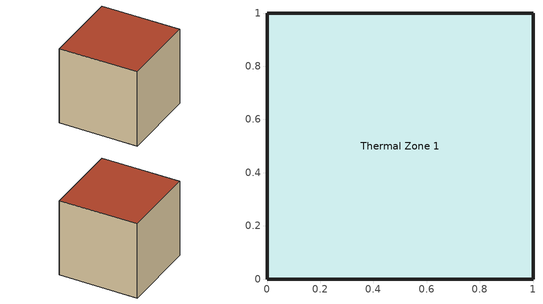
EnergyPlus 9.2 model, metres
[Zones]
Thermal Zone 1
 floor ground (simpleboxfloor): 1,1 1,0 0,0 0,1 z0
 wall outside (simpleboxwalls): 0,0 1,0 1,1 0,1 0,0 z0:1
 roof outside (simpleboxroof): 1,0 1,1 0,1 0,0 z1
[Building]
building 2: Terrain=Suburbs; Loads Convergence Tolerance Value=0.04; Temperature Convergence Tolerance Value {deltaC}=0.4; Solar Distribution=FullExterior; Maximum Number of Warmup Days=25; Minimum Number of Warmup Days=6
[Site:GroundReflectance]
0.5, 0.5, 0.5, 0.5, 0.5, 0.5, 0.5, 0.5, 0.5, 0.5, 0.5, 0.5
[Site:GroundTemperature:BuildingSurface]
10, 10, 10, 10, 10, 10, 10, 10, 10, 10, 10, 10
[Site:Location]
Site 1: Latitude {deg}=0; Longitude {deg}=0; Time Zone {hr}=0; Elevation {m}=0
[Material] Thermal Absorptance=0.0001; Solar Absorptance=0; Visible Absorptance=0
Name | Roughness | Thickness {m} | Conductivity {W/m-K} | Density {kg/m3} | Specific Heat {J/kg-K}
concretetwo; concrete | Rough | 0.1 | 1.3 | 2000 | 1000
plystyrene | Smooth | 0.3 | 0.035 | 25 | 1250
[Construction]
simpleboxfloor; simpleboxroof: plystyrene, concrete, concretetwo
simpleboxwalls: concrete, concretetwo
[WeatherProperty:SkyTemperature]
Run Period 1: Calculation Type=ScheduleValue; Schedule=myskytemprature
[HVACTemplate:Thermostat]
thermostat1: Constant Heating Setpoint {C}=20; Constant Cooling Setpoint {C}=20
[HVACTemplate:Zone:IdealLoadsAirSystem]
Thermal Zone 1: Template Thermostat=thermostat1; Maximum Heating Supply Air Temperature {C}=50; Minimum Cooling Supply Air Temperature {C}=13; Maximum Heating Supply Air Humidity Ratio {kgWater/kgDryAir}=0.0156; Minimum Cooling Supply Air Humidity Ratio {kgWater/kgDryAir}=0.0077; Heating Limit=NoLimit; Cooling Limit=NoLimit; Dehumidification Control Type=ConstantSensibleHeatRatio; Cooling Sensible Heat Ratio=0.7; Dehumidification Setpoint {percent}=60; Humidification Control Type=None; Humidification Setpoint {percent}=30; Outdoor Air Method=None; Outdoor Air Flow Rate per Person {m3/s}=0.00944; Demand Controlled Ventilation Type=None; Outdoor Air Economizer Type=NoEconomizer; Heat Recovery Type=None; Sensible Heat Recovery Effectiveness=0.7; Latent Heat Recovery Effectiveness=0.65
[Zone]
Thermal Zone 1: 1, 0, 0
[Schedule:Constant]
myskytemprature: 0
